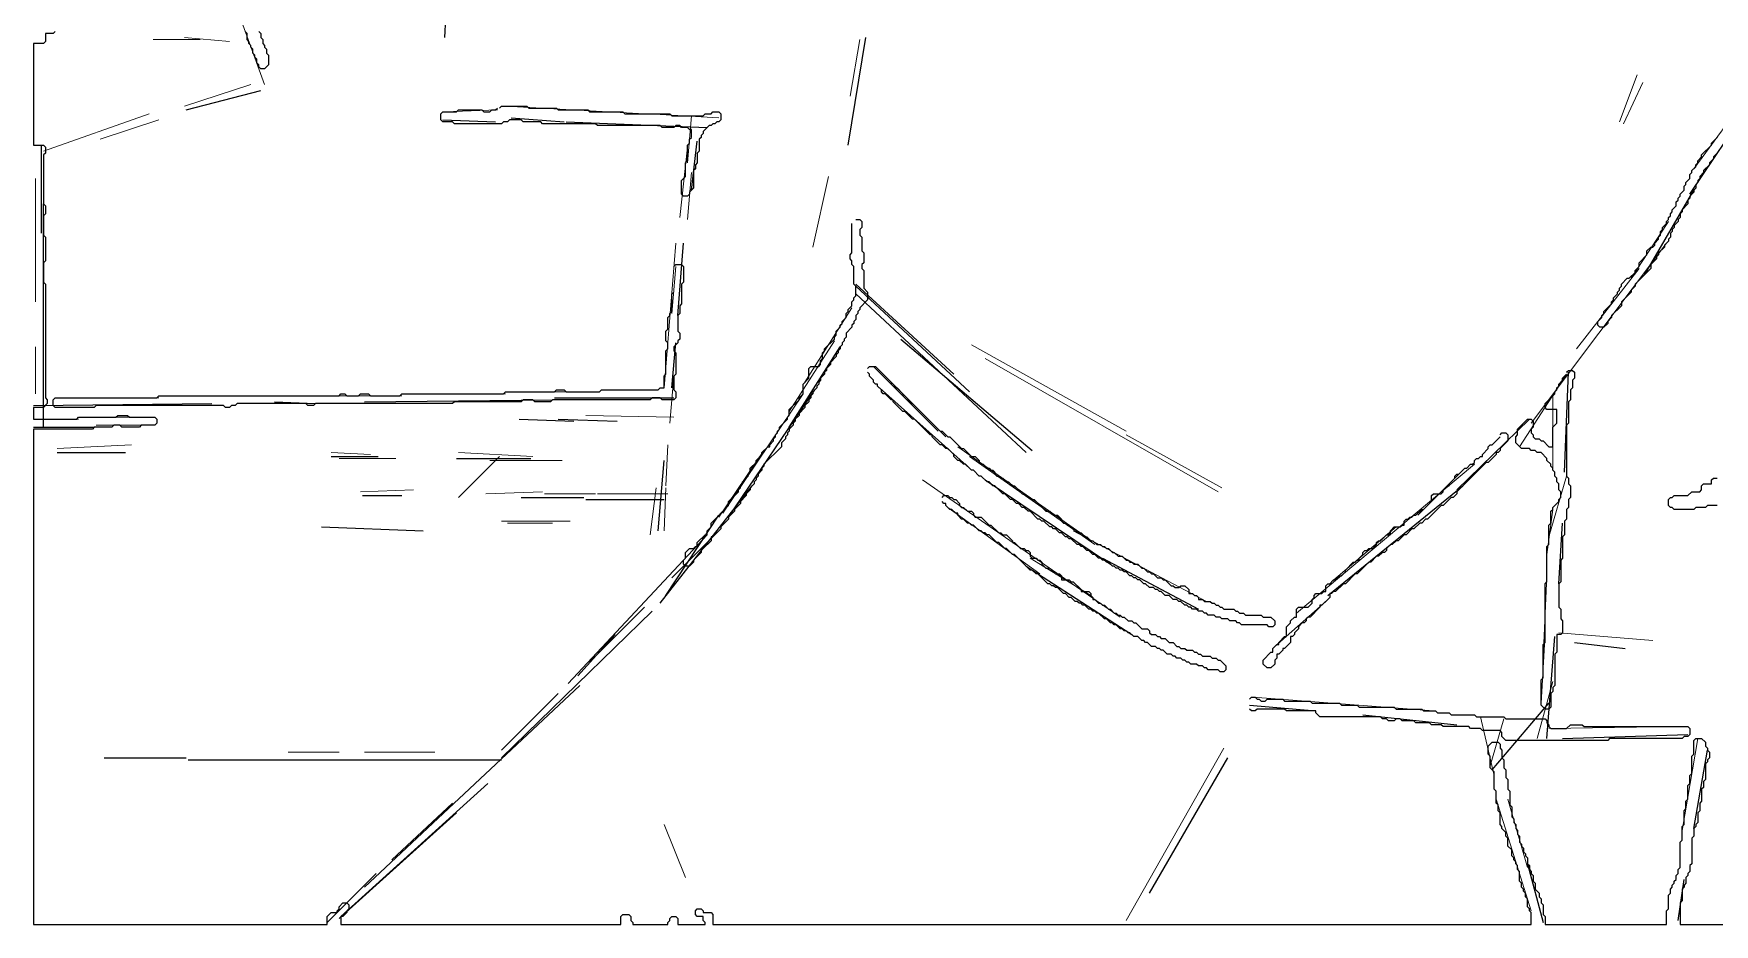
# Model space of a CAD drawing. Header units: metres. Extents: x 0 to 373, y 0 to 280.
# Drawn here: x 0 to 214.6, y 0.2 to 114 of the extents above; entities that cross this region are included whole.
import ezdxf

# ---------------------------------------------------------------- set-up
doc = ezdxf.new("R2010")
doc.units = ezdxf.units.M
for name, color, linetype in [('CUT', 7, 'Continuous'), ('FOLD', 1, 'Continuous'), ('OUTLINE', 3, 'Continuous')]:
    doc.layers.add(name, color=color, linetype=linetype)

msp = doc.modelspace()

# ---------------------------------------------------------------- linework, layer by layer
at = {"layer": 'CUT', "lineweight": 25}
for p, q in [((52.5, 113.5), (52.75, 118.5)), ((104, 99.75), (106.25, 113.5)), ((211.5, 93.5), (224.75, 113.25)), ((19.5, 104.25), (29, 106.75)), ((61, 103.25), (67.75, 102.75)), ((52.25, 103), (59, 102.75)), ((68, 102.75), (86, 102)), ((1, 88.5), (1, 99.75)), ((84, 94), (84.75, 100.25)), ((205.75, 83.25), (212, 94)), ((1.25, 63.75), (1.25, 92.25)), ((82.25, 78), (83, 87.25)), ((105, 80.75), (126.75, 60.5)), ((81.5, 68.75), (82, 74.5)), ((96.5, 63.75), (103, 74)), ((110.75, 75), (127.5, 60.75)), ((195.5, 58), (196, 70.75)), ((0, 66.5), (22.75, 66.75)), ((30.75, 67), (36, 66.75)), ((42.25, 67), (66.25, 67.25)), ((66.5, 67.5), (81.75, 67.5)), ((88.75, 52.25), (99.75, 68.5)), ((62, 64.75), (69, 64.5)), ((67, 64.75), (74.5, 64.5)), ((181.75, 55.75), (191, 64.75)), ((0, 63.75), (7.75, 63.75)), ((3, 60.5), (11.75, 60.5)), ((38, 60), (44, 60)), ((54, 59.75), (63.5, 59.75)), ((79.75, 50.5), (80.5, 59.5)), ((80, 41.25), (91.75, 56.25)), ((121.5, 57), (137.5, 46.25)), ((165.25, 42.25), (182.5, 56.25)), ((42, 55), (47, 55)), ((62.25, 54.75), (70.25, 54.75)), ((70.5, 54.5), (80.5, 54.5)), ((80.75, 42.25), (87.5, 52.5)), ((36.75, 51), (49.75, 50.5)), ((81.5, 44.5), (87.5, 50.5)), ((194.75, 43.75), (195.25, 51.5)), ((126.75, 46), (140.25, 37.25)), ((136.5, 47), (148.75, 40.5)), ((158.5, 35.75), (165, 41.5)), ((59.75, 21.5), (79, 40.25)), ((193.25, 24), (194.25, 37)), ((196.75, 36.25), (203.25, 35.5)), ((155.25, 28.25), (163.75, 27.5)), ((186.25, 20), (193.5, 28.5)), ((169.75, 27), (181.75, 25.75)), ((195.25, 24), (211.25, 24.5)), ((9, 21.5), (19.5, 21.5)), ((142.5, 4.25), (152.5, 21.5)), ((212, 12.5), (213.75, 22.5)), ((19.75, 21.25), (59.75, 21.25)), ((39.25, 1.25), (58, 18.25)), ((39, 1), (54, 14.5)), ((190.75, 8), (192.75, 0.5)), ((210, 0.75), (210.75, 6))]:
    msp.add_line(p, q, dxfattribs=at)
at = {"layer": 'FOLD', "lineweight": 18}
for p, q in [((22.75, 126), (29.5, 107.5)), ((15.25, 113.25), (21.25, 113.25)), ((19.25, 113.5), (25, 113)), ((104.25, 106), (105.5, 113.25)), ((19.25, 104.75), (27.75, 107.5)), ((202.5, 102.75), (204.75, 108.75)), ((203, 102.5), (205.5, 107.75)), ((212, 96.75), (220.25, 108)), ((1.25, 99), (14.75, 103.75)), ((52.5, 104), (59.25, 104.25)), ((60.25, 104.75), (78, 103.75)), ((78.5, 103.75), (87.5, 103.25)), ((83.5, 97.5), (84, 103.5)), ((8.5, 100.5), (16, 103)), ((82.5, 90.5), (83.5, 99.5)), ((0.25, 79.75), (0.25, 95.5)), ((83.5, 90.25), (84, 96.25)), ((99.5, 86.75), (101.5, 95.75)), ((204, 82.75), (208.75, 90)), ((80.5, 68.75), (82, 87.25)), ((191.25, 64.25), (208.5, 87.25)), ((81.5, 78.25), (82, 84.25)), ((197, 73.75), (205, 84)), ((105, 82), (117.5, 70.5)), ((105, 81.75), (119.5, 68.25)), ((98.5, 69.5), (104.5, 79)), ((0.25, 68), (0.25, 74)), ((96.5, 65.75), (102.25, 74.75)), ((119.75, 74.25), (139.5, 63.25)), ((107.25, 71.5), (115.5, 63.25)), ((107.75, 71.25), (116.5, 62.5)), ((121.5, 72.5), (151.25, 55.5)), ((81.25, 64.25), (81.75, 70.25)), ((108, 68.75), (119.5, 58.5)), ((189.75, 61.25), (195.75, 70.5)), ((8, 67.5), (16, 67.5)), ((16.25, 67.75), (47, 67.75)), ((47.25, 68), (60.25, 68)), ((60.5, 68.25), (69.25, 68.25)), ((88, 52.75), (98.25, 68)), ((194, 58.5), (194, 67.75)), ((0, 64.75), (5.75, 64.75)), ((6, 65), (15.25, 65)), ((70.5, 65.25), (81.75, 65)), ((8, 64), (13.75, 64)), ((139.5, 62.75), (151.75, 56)), ((3, 61), (12.5, 61.5)), ((38, 60.5), (43, 60.25)), ((54.25, 60.5), (63.75, 60)), ((80.75, 56.25), (81, 61.5)), ((87.5, 52.25), (93.25, 60.75)), ((118, 61.25), (134.75, 49.5)), ((39, 59.75), (46.25, 59.75)), ((54.25, 54.75), (59.5, 60)), ((58.25, 59.5), (67.5, 59.5)), ((119.5, 60), (135.5, 48.75)), ((161.25, 40), (184, 59)), ((176.75, 52.5), (182.5, 58.25)), ((78.75, 50), (79.5, 56)), ((80.5, 50.5), (80.75, 56)), ((113.5, 57), (138.75, 39.5)), ((193.5, 49.75), (195.75, 57.5)), ((41.75, 55.5), (48.5, 55.75)), ((57.75, 55.25), (65, 55.5)), ((65.25, 55.25), (71.75, 55.25)), ((72, 55.25), (81, 55.25)), ((59.75, 51.75), (68.5, 51.75)), ((116.75, 53.5), (128.5, 45)), ((193.25, 47.5), (194, 53.25)), ((60.5, 51.5), (66.25, 51.5)), ((68.25, 31), (86, 50)), ((132.75, 50.5), (149.75, 41.5)), ((165.75, 44), (174, 51)), ((127.25, 47), (135, 42.25)), ((192.75, 34.25), (193.25, 44.75)), ((71, 33.75), (78, 40.75)), ((69.5, 32), (74.25, 37.25)), ((192.5, 28.5), (193, 37.5)), ((194.75, 37.5), (206.75, 36.5)), ((42.25, 5), (69.75, 30.75)), ((192, 24), (194, 31.25)), ((59.75, 22.5), (67, 29.75)), ((155.75, 29.25), (178.75, 27.5)), ((184.75, 26.75), (186.5, 19.25)), ((186, 20.5), (187.75, 26.5)), ((193.5, 25.25), (210.25, 25.5)), ((210.5, 12.25), (212.5, 24)), ((32.5, 22.25), (39, 22.25)), ((42.25, 22.25), (51.25, 22.25)), ((139.5, 0.75), (152, 22.75)), ((45.75, 8.5), (53.5, 15.75)), ((186.75, 16.25), (191.25, 2)), ((188.25, 16.25), (190.75, 7.5)), ((80.5, 13), (83.25, 6.25)), ((37.5, 0.5), (43.75, 6.75))]:
    msp.add_line(p, q, dxfattribs=at)
at = {"layer": 'OUTLINE'}
for points in [[(2.75, 114.25), (2.5, 114), (1.5, 114), (1.5, 113), (1.25, 112.75), (0, 112.75), (0, 99.75), (1.25, 99.75), (1.5, 99.5), (1.5, 98.75), (1.25, 98.5), (1.25, 92.25), (1.5, 92), (1.5, 91), (1.25, 90.75), (1.25, 88.25), (1.5, 88), (1.5, 85), (1.25, 84.75), (1.25, 82.25), (1.5, 82), (1.5, 67.5), (1.75, 67.25), (1.75, 66.75), (1.25, 66.25), (0, 66.25), (0, 64.75), (5.5, 64.75), (5.75, 65), (10.5, 65), (10.75, 65.25), (12, 65.25), (12.25, 65), (15.5, 65), (15.75, 64.75), (15.75, 64.25), (15.5, 64), (13.75, 64), (13.5, 63.75), (11.25, 63.75), (11, 64), (10.25, 64), (10, 63.75), (7.75, 63.75), (7.5, 63.5), (0, 63.5), (0, 0.25), (37.5, 0.25), (37.5, 1.25), (38, 1.75), (38.75, 1.75), (38.75, 2), (39, 2.25), (39, 2.5), (39.5, 3), (40, 3), (40.25, 2.75), (40.25, 2.25), (40, 2), (40, 1.75), (39.5, 1.25), (39.25, 1.25), (39.25, 0.25), (75, 0.25), (75, 1.25), (75.25, 1.5), (76, 1.5), (76.25, 1.25), (76.25, 0.75), (76.5, 0.5), (76.5, 0.25), (81, 0.25), (81, 0.5), (81.25, 0.75), (81.25, 1), (81.5, 1.25), (82, 1.25), (82.25, 1), (82.25, 0.25), (85.75, 0.25), (85.75, 0.5), (85.5, 0.75), (85.5, 1.25), (84.75, 1.25), (84.5, 1.5), (84.5, 2), (84.75, 2.25), (85.25, 2.25), (85.5, 2), (85.5, 1.75), (86.5, 1.75), (86.75, 1.5), (86.75, 0.25), (191.25, 0.25), (191.25, 1.75), (191, 2), (191, 2.25), (190.75, 2.5), (190.75, 3.5), (190.5, 3.75), (190.5, 4.25), (190.25, 4.5), (190.25, 4.75), (190, 5), (190, 5.5), (189.75, 5.75), (189.75, 7), (189.5, 7.25), (189.5, 7.75), (189.25, 8), (189.25, 8.25), (189, 8.5), (189, 8.75), (188.75, 9), (188.75, 9.75), (188.25, 10.25), (188.25, 11.25), (188, 11.5), (188, 12), (187.5, 12.5), (187.5, 12.75), (187.25, 13), (187.25, 14.5), (187, 14.75), (187, 15.5), (186.75, 15.75), (186.75, 17.25), (186.5, 17.5), (186.5, 19.75), (186, 20.25), (186, 21.75), (185.75, 22), (185.75, 23), (186.25, 23.5), (187, 23.5), (187.25, 23.25), (187.25, 22.75), (187.5, 22.5), (187.5, 21.5), (187.75, 21.25), (187.75, 20.25), (188, 20), (188, 19), (188.25, 18.75), (188.25, 17.5), (188.5, 17.25), (188.5, 15.5), (188.75, 15.25), (188.75, 14), (189, 13.75), (189, 13.25), (189.25, 13), (189.25, 12.5), (189.5, 12.25), (189.5, 11.75), (189.75, 11.5), (189.75, 10.75), (190, 10.5), (190, 10.25), (190.25, 10), (190.25, 9.5), (190.5, 9.25), (190.5, 9), (190.75, 8.75), (190.75, 8), (191, 7.75), (191, 7.25), (191.25, 7), (191.25, 6.75), (191.5, 6.5), (191.5, 5.75), (191.75, 5.5), (191.75, 4.75), (192.25, 4.25), (192.25, 3.75), (192.5, 3.5), (192.5, 3), (192.75, 2.75), (192.75, 1.5), (193, 1.25), (193, 0.25), (208.5, 0.25), (208.5, 2), (208.75, 2.25), (208.75, 4), (209, 4.25), (209, 4.75), (209.25, 5), (209.25, 5.25), (209.5, 5.5), (209.5, 5.75), (209.75, 6), (209.75, 6.5), (210, 6.75), (210, 7.25), (210.25, 7.5), (210.25, 10.75), (210.5, 11), (210.5, 12.75), (210.75, 13), (210.75, 14.75), (211, 15), (211, 16), (211.25, 16.25), (211.25, 18), (211.5, 18.25), (211.5, 19.25), (211.75, 19.5), (211.75, 21.75), (212, 22), (212, 23.75), (212.25, 24), (213, 24), (213.5, 23.5), (213.5, 23), (213.75, 22.75), (213.75, 22.5), (214, 22.25), (214, 21.5), (213.75, 21.25), (213.75, 21), (213.5, 20.75), (213.5, 18.75), (213.25, 18.5), (213.25, 17.75), (213, 17.5), (213, 16), (212.75, 15.75), (212.75, 14.75), (212.5, 14.5), (212.5, 13.25), (212.25, 13), (212.25, 12.75), (212, 12.5), (212, 11.5), (211.75, 11.25), (211.75, 8), (211.5, 7.75), (211.5, 7), (211.25, 6.75), (211.25, 6.5), (211, 6.25), (211, 5.5), (210.75, 5.25), (210.75, 5), (210.5, 4.75), (210.5, 3.25), (210.25, 3), (210.25, 0.25), (263, 0.25)], [(28.75, 114.25), (29, 114), (29, 113.5), (29.25, 113.25), (29.25, 112.75), (29.5, 112.5), (29.5, 112.25), (29.75, 112), (29.75, 111.5), (30, 111.25), (30, 110), (29.5, 109.5), (29, 109.5), (28.75, 109.75), (28.75, 110), (28.5, 110.25), (28.5, 110.75), (28.25, 111), (28.25, 111.25), (28, 111.5), (28, 112), (27.75, 112.25), (27.75, 112.5), (27.5, 112.75), (27.5, 113), (27.25, 113.25), (27.25, 114), (27, 114.25)], [(59.5, 104.5), (59.75, 104.75), (63, 104.75), (63.25, 104.5), (66.75, 104.5), (67, 104.25), (70.75, 104.25), (71, 104), (75.25, 104), (75.5, 103.75), (81.25, 103.75), (81.5, 103.5), (85.5, 103.5), (85.75, 103.75), (86.5, 103.75), (86.75, 104), (87.5, 104), (87.75, 103.75), (87.75, 103), (87.5, 102.75), (87.25, 102.75), (87, 102.5), (86.75, 102.5), (86.5, 102.25), (86.25, 102.25), (85.5, 101.5), (85.5, 101.25), (85.25, 101), (85.25, 100.75), (85, 100.5), (85, 99), (84.75, 98.75), (84.75, 97.5), (84.5, 97.25), (84.5, 96.75), (84.25, 96.5), (84.25, 94.25), (83.75, 93.75), (83.75, 93.5), (83.5, 93.25), (83, 93.25), (82.75, 93.5), (82.75, 95.25), (83.25, 95.75), (83.25, 97.5), (83.5, 97.75), (83.5, 99.75), (83.75, 100), (83.75, 100.5), (84, 100.75), (84, 101.75), (83.75, 101.75), (83.5, 102), (82.75, 102), (82.5, 102.25), (82, 102.25), (81.75, 102), (80.25, 102), (80, 102.25), (72, 102.25), (71.75, 102.5), (65, 102.5), (64.75, 102.75), (62.5, 102.75), (62.25, 103), (60.75, 103), (60.5, 102.75), (60, 102.75), (59.75, 102.5), (53.75, 102.5), (53.5, 102.75), (52.25, 102.75), (52, 103), (52, 103.75), (52.25, 104), (54, 104), (54.25, 104.25), (57.25, 104.25), (57.5, 104), (58.25, 104), (58.5, 104.25), (59, 104.25), (59.25, 104.5)], [(215, 98.75), (214.5, 98.25), (214.5, 98), (214, 97.5), (214, 97.25), (213.25, 96.5), (213.25, 96.25), (212.75, 95.75), (212.75, 95.5), (212.5, 95.25), (212.5, 95), (212.25, 94.75), (212.25, 94.25), (212, 94), (212, 93.75), (211.5, 93.25), (211.5, 93), (211.25, 92.75), (211.25, 92.25), (210.5, 91.5), (210.5, 91.25), (210.25, 91), (210.25, 90.5), (210, 90.25), (210, 90), (209.5, 89.5), (209.5, 89.25), (209.25, 89), (209.25, 88.75), (209, 88.5), (209, 88), (208.75, 87.75), (208.75, 87.5), (208.25, 87), (208.25, 86.75), (207.5, 86), (207.5, 85.75), (207.25, 85.5), (207.25, 85.25), (206.5, 84.5), (206.5, 84), (204.5, 82), (204.5, 81.75), (204, 81.25), (204, 81), (202.75, 79.75), (202.75, 79.25), (201.5, 78), (201.5, 77.75), (201, 77.25), (201, 77), (200.5, 76.5), (200, 76.5), (199.75, 76.75), (199.75, 77.25), (200.25, 77.75), (200.25, 78), (200.5, 78.25), (200.5, 78.5), (201.5, 79.5), (201.5, 79.75), (201.75, 80), (201.75, 80.25), (202.25, 80.75), (202.25, 81), (202.5, 81.25), (202.5, 81.5), (202.75, 81.75), (202.75, 82), (203.5, 82.75), (203.75, 82.75), (204.5, 83.5), (204.5, 83.75), (205, 84.25), (205, 84.75), (206, 85.75), (206, 86.25), (206.5, 86.75), (206.75, 86.75), (207, 87), (207, 87.25), (207.5, 87.75), (207.5, 88), (207.75, 88.25), (207.75, 88.75), (208, 89), (208, 89.25), (208.5, 89.75), (208.5, 90), (208.75, 90.25), (208.75, 90.5), (209, 90.75), (209, 91), (209.25, 91.25), (209.25, 91.5), (209.75, 92), (209.75, 92.5), (210, 92.75), (210, 93), (210.25, 93.25), (210.25, 93.5), (210.75, 94), (210.75, 94.5), (211, 94.75), (211, 95), (211.5, 95.5), (211.5, 96), (211.75, 96.25), (211.75, 96.5), (212.25, 97), (212.25, 97.25), (212.5, 97.5), (212.5, 97.75), (213, 98.25), (213, 98.5), (214.25, 99.75), (214.25, 100), (215, 100.75)], [(105, 90.25), (105.5, 90.25), (105.75, 90), (105.75, 89.25), (105.5, 89), (105.5, 88.25), (105.75, 88), (105.75, 86.25), (106, 86), (106, 84.75), (105.75, 84.5), (105.75, 84), (106, 83.75), (106, 81.5), (106.5, 81), (106.5, 80), (105.5, 79), (105.5, 78.75), (105.25, 78.5), (105.25, 78.25), (105, 78), (105, 77.5), (104.75, 77.25), (104.75, 77), (104.5, 76.75), (104.5, 76.5), (103.75, 75.75), (103.75, 75.25), (103.5, 75), (103.5, 74.75), (103.25, 74.5), (103.25, 74.25), (103, 74), (103, 73.75), (102.75, 73.5), (102.75, 73.25), (102.5, 73), (102.5, 72.75), (101.75, 72), (101.75, 71.75), (101.25, 71.25), (101.25, 71), (101, 70.75), (101, 70.5), (100.5, 70), (100.5, 69.75), (100.25, 69.5), (100.25, 69.25), (100, 69), (100, 68.75), (99.5, 68.25), (99.5, 68), (99.25, 67.75), (99.25, 67.5), (99, 67.25), (99, 67), (98.5, 66.5), (98.5, 66.25), (97.75, 65.5), (97.75, 65.25), (97.25, 64.75), (97.25, 64.5), (97, 64.25), (97, 64), (96.5, 63.5), (96.5, 63.25), (96.25, 63), (96.25, 62.75), (96, 62.5), (96, 62.25), (95.5, 61.75), (95.5, 61.25), (93.25, 59), (93.25, 58.75), (93, 58.5), (93, 58.25), (92.5, 57.75), (92.5, 57.5), (92.25, 57.25), (92.25, 57), (92, 56.75), (92, 56.5), (91.5, 56), (91.5, 55.75), (91, 55.25), (91, 55), (90.25, 54.25), (90.25, 54), (89.5, 53.25), (89.5, 53), (88.75, 52.25), (88.75, 52), (87.75, 51), (87.75, 50.75), (86.75, 49.75), (86.5, 49.75), (86.5, 49.25), (85.5, 48.25), (85.25, 48.25), (85.25, 47.75), (84.25, 46.75), (84.25, 46.5), (83.75, 46), (83.25, 46), (83, 46.25), (83, 46.75), (83.25, 47), (83.25, 47.75), (83.75, 48.25), (84.25, 48.25), (84.5, 48.5), (84.75, 48.5), (84.75, 49), (85.75, 50), (86, 50), (86, 50.5), (86.5, 51), (86.5, 51.5), (88.75, 53.75), (88.75, 54.25), (90, 55.5), (90, 55.75), (90.25, 56), (90.25, 56.25), (90.5, 56.5), (90.5, 56.75), (91.25, 57.5), (91.25, 57.75), (91.5, 58), (91.5, 58.5), (92.25, 59.25), (92.25, 59.5), (93, 60.25), (93, 60.5), (93.75, 61.25), (94, 61.25), (94, 61.5), (94.5, 62), (94.5, 62.25), (94.75, 62.5), (94.75, 62.75), (95, 63), (95, 63.25), (95.25, 63.5), (95.25, 63.75), (96.25, 64.75), (96.25, 65), (96.5, 65.25), (96.5, 66), (97.75, 67.25), (97.75, 67.5), (98.25, 68), (98.25, 69.25), (99, 70), (99, 71.25), (99.25, 71.5), (100.25, 71.5), (100.5, 71.75), (100.5, 72.25), (100.75, 72.5), (100.75, 73.25), (101, 73.5), (101, 73.75), (102.25, 75), (102.25, 75.25), (102.5, 75.5), (102.5, 76), (103, 76.5), (103, 76.75), (103.25, 77), (103.25, 77.25), (103.75, 77.75), (103.75, 78.25), (104, 78.5), (104, 78.75), (104.5, 79.25), (104.5, 79.75), (104.75, 80), (104.75, 80.25), (105, 80.5), (105, 81.75), (104.75, 82), (104.75, 84.25), (104.5, 84.5), (104.5, 85), (104.25, 85.25), (104.25, 85.75), (104.5, 86), (104.5, 89.75)], [(81.75, 84.25), (82, 84.5), (82.75, 84.5), (83, 84.25), (83, 82.25), (82.75, 82), (82.75, 79.5), (82.5, 79.25), (82.5, 78.25), (82.25, 78), (82.25, 76), (82.5, 75.75), (82.5, 75), (82.25, 74.75), (82.25, 74.5), (81.75, 74), (81.75, 73.5), (82, 73.25), (82, 70.5), (81.75, 70.25), (81.75, 68.5), (82, 68.25), (82, 67.5), (81.75, 67.25), (80.25, 67.25), (80, 67.5), (79, 67.5), (78.75, 67.25), (66.25, 67.25), (66, 67), (64, 67), (63.75, 67.25), (62.5, 67.25), (62.25, 67), (53.75, 67), (53.5, 66.75), (36, 66.75), (35.75, 66.5), (35, 66.5), (34.75, 66.75), (26, 66.75), (25.75, 66.5), (25.25, 66.5), (25, 66.25), (24.5, 66.25), (24.25, 66.5), (8, 66.5), (7.75, 66.25), (2.75, 66.25), (2.5, 66.5), (2.5, 67.25), (2.75, 67.5), (15.75, 67.5), (16, 67.75), (39, 67.75), (39.25, 68), (39.75, 68), (40, 67.75), (41.5, 67.75), (41.75, 68), (42.75, 68), (43, 67.75), (46.75, 67.75), (47, 68), (60, 68), (60.25, 68.25), (66.5, 68.25), (66.75, 68.5), (67.75, 68.5), (68, 68.25), (72.25, 68.25), (72.5, 68.5), (79.75, 68.5), (80, 68.75), (80.5, 68.75), (80.5, 70.25), (80.75, 70.5), (80.75, 73.5), (81, 73.75), (81, 74.5), (80.75, 74.75), (80.75, 76), (81, 76.25), (81, 77.75), (81.25, 78), (81.25, 78.25), (81.5, 78.5), (81.5, 80.75), (81.75, 81)], [(106.5, 71.25), (106.75, 71.5), (107.5, 71.5), (109.5, 69.5), (109.5, 69.25), (110, 68.75), (110.25, 68.75), (111, 68), (111, 67.75), (112, 66.75), (112.25, 66.75), (115.75, 63.25), (116, 63.25), (116.75, 62.5), (117, 62.5), (118.5, 61), (118.75, 61), (119.75, 60), (120.25, 60), (120.75, 59.5), (120.75, 59.25), (121, 59), (121.25, 59), (121.75, 58.5), (122, 58.5), (122.25, 58.25), (122.5, 58.25), (122.75, 58), (122.75, 57.75), (123, 57.5), (123.25, 57.5), (123.5, 57.25), (123.75, 57.25), (124.25, 56.75), (124.5, 56.75), (125, 56.25), (125.25, 56.25), (126.25, 55.25), (126.5, 55.25), (127, 54.75), (127.25, 54.75), (127.5, 54.5), (127.75, 54.5), (129.25, 53), (129.75, 53), (130.25, 52.5), (130.75, 52.5), (131.25, 52), (131.25, 51.75), (131.5, 51.5), (131.75, 51.5), (132, 51.25), (132.25, 51.25), (133, 50.5), (133.25, 50.5), (133.5, 50.25), (133.75, 50.25), (134.25, 49.75), (134.5, 49.75), (135, 49.25), (135.25, 49.25), (135.75, 48.75), (136.25, 48.75), (136.5, 48.5), (136.75, 48.5), (137, 48.25), (137.25, 48.25), (137.75, 47.75), (138, 47.75), (138.5, 47.25), (139, 47.25), (139.5, 46.75), (139.75, 46.75), (140, 46.5), (140.25, 46.5), (140.5, 46.25), (141, 46.25), (141.5, 45.75), (141.75, 45.75), (142.25, 45.25), (142.5, 45.25), (142.75, 45), (143, 45), (143.5, 44.5), (144, 44.5), (144.25, 44.25), (144.5, 44.25), (145.25, 43.5), (145.5, 43.5), (145.75, 43.25), (146.25, 43.25), (146.5, 43.5), (147, 43.5), (147.5, 43), (147.5, 42.5), (148, 42.5), (148.25, 42.25), (148.5, 42.25), (148.75, 42), (148.75, 41.75), (149.25, 41.75), (149.5, 41.5), (150.25, 41.5), (150.5, 41.25), (150.75, 41.25), (151, 41), (151.25, 41), (151.5, 40.75), (151.75, 40.75), (152, 40.5), (153.25, 40.5), (153.5, 40.25), (153.75, 40.25), (154, 40), (154.5, 40), (154.75, 39.75), (156.75, 39.75), (157, 39.5), (158, 39.5), (158.5, 39), (158.5, 38.5), (158.25, 38.25), (157.75, 38.25), (157.5, 38.5), (154.25, 38.5), (154, 38.75), (153.75, 38.75), (153.5, 39), (152.75, 39), (152.5, 39.25), (151.75, 39.25), (151.5, 39.5), (151, 39.5), (150.75, 39.75), (150, 39.75), (149.75, 40), (149.5, 40), (149.25, 40.25), (148.75, 40.25), (148.5, 40.5), (148, 40.5), (147.75, 40.75), (147.5, 40.75), (147.25, 41), (147, 41), (146.5, 41.5), (146.25, 41.5), (146, 41.75), (145.5, 41.75), (145, 42.25), (144.5, 42.25), (144, 42.75), (143.75, 42.75), (143.5, 43), (143.25, 43), (143, 43.25), (142.5, 43.25), (142, 43.75), (141.75, 43.75), (141.25, 44.25), (141, 44.25), (140.75, 44.5), (140.5, 44.5), (140.25, 44.75), (140, 44.75), (139.5, 45.25), (139.25, 45.25), (139, 45.5), (138.75, 45.5), (138.5, 45.75), (138.25, 45.75), (138, 46), (137.75, 46), (137.25, 46.5), (137, 46.5), (136.75, 46.75), (136.5, 46.75), (136.25, 47), (136, 47), (135.5, 47.5), (135.25, 47.5), (134.75, 48), (134.5, 48), (134, 48.5), (133.75, 48.5), (133.5, 48.75), (133.25, 48.75), (132.5, 49.5), (132.25, 49.5), (132, 49.75), (131.75, 49.75), (131.25, 50.25), (131, 50.25), (130.5, 50.75), (130.25, 50.75), (130, 51), (129.75, 51), (129, 51.75), (128.75, 51.75), (128.5, 52), (128.25, 52), (127.25, 53), (127, 53), (126.5, 53.5), (126.25, 53.5), (125.75, 54), (125.5, 54), (125, 54.5), (124.75, 54.5), (124, 55.25), (123.75, 55.25), (122.75, 56.25), (122.5, 56.25), (122, 56.75), (121.75, 56.75), (121, 57.5), (120.75, 57.5), (120, 58.25), (119.75, 58.25), (119, 59), (118.75, 59), (118.25, 59.5), (118, 59.5), (117.5, 60), (117.5, 60.25), (116.75, 61), (116.5, 61), (116, 61.5), (115.75, 61.5), (114.75, 62.5), (114.75, 62.75), (114.5, 62.75), (112.5, 64.75), (112.25, 64.75), (111.25, 65.75), (111, 65.75), (109.75, 67), (109.75, 67.25), (109.5, 67.25), (108.75, 68), (108.5, 68), (108.25, 68.25), (108.25, 68.5), (107.75, 69), (107.75, 69.25), (107.5, 69.25), (107.25, 69.5), (107.25, 69.75), (106.75, 70.25), (106.75, 70.5), (106.5, 70.75)], [(195.75, 70.75), (196, 71), (196.5, 71), (196.75, 70.75), (196.75, 70), (196.5, 69.75), (196.5, 68.75), (196.25, 68.5), (196.25, 67.25), (196, 67), (196, 64.25), (195.75, 64), (195.75, 57.5), (196, 57.25), (196, 56.5), (196.25, 56.25), (196.25, 54.75), (196, 54.5), (196, 53.5), (195.75, 53.25), (195.75, 52), (195.5, 51.75), (195.5, 50), (195.25, 49.75), (195.25, 47), (195, 46.75), (195, 44), (194.75, 43.75), (194.75, 40.75), (195, 40.5), (195, 39.25), (195.25, 39), (195.25, 37.5), (195, 37.25), (194.5, 37.25), (194.5, 35), (194.25, 34.75), (194.25, 30.75), (194, 30.5), (194, 30), (193.75, 29.75), (193.75, 28), (193.5, 27.75), (193, 27.75), (192.5, 28.25), (192.5, 31.5), (192.75, 31.75), (192.75, 36), (193, 36.25), (193, 43.75), (193.25, 44), (193.25, 48.5), (193.5, 48.75), (193.5, 51.25), (193.75, 51.5), (193.75, 53), (194, 53.25), (194, 53.5), (194.75, 54.25), (194.75, 54.5), (195, 54.75), (195, 55.5), (194.75, 55.75), (194.75, 56.5), (194.5, 56.75), (194.5, 57.25), (194.25, 57.5), (194.25, 58), (194, 58.25), (194, 58.5), (193.75, 58.75), (193.75, 59), (193.25, 59.5), (193.25, 59.75), (192.5, 60.5), (192, 60.5), (191.75, 60.75), (191.25, 60.75), (191, 61), (190, 61), (189.25, 61.75), (189.25, 62.5), (189.5, 62.75), (189.5, 63.5), (190.75, 64.75), (191.25, 64.75), (191.5, 64.5), (191.5, 63.75), (191.25, 63.5), (191.25, 63), (191.5, 62.75), (191.5, 62.5), (191.75, 62.25), (192.25, 62.25), (192.5, 62), (192.75, 62), (193.5, 61.25), (194, 61.25), (194, 63.75), (194.5, 64.25), (194.5, 66), (193.25, 66), (193, 66.25), (193, 66.75), (194.25, 68), (194.25, 68.25), (194.5, 68.5), (194.5, 68.75), (194.75, 69), (194.75, 69.25), (195.25, 69.75), (195.25, 70), (195.75, 70.5)], [(187.25, 62.75), (187.5, 63), (188, 63), (188.25, 62.75), (188.25, 62), (187.25, 61), (187.25, 60.75), (187, 60.5), (186.75, 60.5), (186.75, 60.25), (185.75, 59.25), (185.5, 59.25), (181.75, 55.5), (181.75, 55.25), (181.25, 54.75), (181, 54.75), (180, 53.75), (179.75, 53.75), (178, 52), (177.75, 52), (177.25, 51.5), (177, 51.5), (176.25, 50.75), (176, 50.75), (175.25, 50), (175, 50), (174.25, 49.25), (174, 49.25), (173.5, 48.75), (173.25, 48.75), (172.75, 48.25), (172.75, 48), (172.5, 47.75), (172.25, 47.75), (171.75, 47.25), (171.5, 47.25), (170.75, 46.5), (170.5, 46.5), (169, 45), (168.75, 45), (167.5, 43.75), (167.25, 43.75), (166.25, 42.75), (166, 42.75), (165.75, 42.5), (165.5, 42.5), (165.5, 42), (164.5, 41), (164.25, 41), (164.25, 40.75), (163, 39.5), (162.75, 39.5), (162.5, 39.25), (162.5, 39), (162.25, 38.75), (162, 38.75), (161.5, 38.25), (161.5, 38), (161, 37.5), (161, 37.25), (160.75, 37), (160.5, 37), (160.5, 36.25), (159.75, 35.5), (159.5, 35.5), (159.5, 35.25), (159, 34.75), (158.75, 34.75), (158.75, 34.25), (158.5, 34), (158.5, 33.5), (158, 33), (157.5, 33), (157, 33.5), (157, 34), (158, 35), (158.25, 35), (158.25, 35.5), (158.75, 36), (159, 36), (159, 36.25), (159.75, 37), (160, 37), (160, 38.25), (160.5, 38.75), (160.5, 39), (161, 39.5), (161.25, 39.5), (161.25, 40.5), (161.5, 40.75), (162.75, 40.75), (163.25, 41.25), (163.25, 41.75), (163.5, 42), (163.5, 42.25), (163.75, 42.5), (164.5, 42.5), (164.75, 42.75), (165, 42.75), (165, 43.5), (165.25, 43.75), (165.5, 43.75), (166, 44.25), (166.25, 44.25), (166.75, 44.75), (167, 44.75), (167.5, 45.25), (167.5, 45.5), (168.5, 46.5), (168.75, 46.5), (169, 46.75), (169.25, 46.75), (169.25, 47), (169.75, 47.5), (169.75, 47.75), (170, 48), (170.25, 48), (170.5, 48.25), (171, 48.25), (171.5, 48.75), (171.5, 49), (171.75, 49.25), (172, 49.25), (172.75, 50), (173, 50), (173.25, 50.25), (173.25, 50.5), (173.75, 51), (174.5, 51), (174.75, 51.25), (175, 51.25), (175, 51.75), (175.25, 52), (175.5, 52), (175.75, 52.25), (176, 52.25), (176.25, 52.5), (176.5, 52.5), (177.25, 53.25), (177.5, 53.25), (178.5, 54.25), (178.5, 55), (178.75, 55.25), (179.75, 55.25), (180, 55.5), (180, 55.75), (180.5, 56.25), (180.75, 56.25), (180.75, 56.5), (181.5, 57.25), (181.5, 57.5), (181.75, 57.75), (182, 57.75), (182.75, 58.5), (183, 58.5), (183.5, 59), (183.75, 59), (184, 59.25), (184, 59.5), (184.25, 59.75), (184.5, 59.75), (184.75, 60), (185, 60), (185, 60.25), (185.75, 61), (185.75, 61.25), (186, 61.5), (186.25, 61.5), (187.25, 62.5)], [(215, 53.75), (213.75, 53.75), (213.5, 53.5), (212.25, 53.5), (212, 53.25), (209.5, 53.25), (209.25, 53.5), (209, 53.5), (208.75, 53.75), (208.75, 54.5), (209, 54.75), (209.25, 54.75), (209.5, 55), (211.25, 55), (211.75, 55.5), (212.75, 55.5), (213, 55.75), (213, 56.25), (213.25, 56.5), (214.25, 56.5), (214.25, 57), (214.5, 57.25), (215, 57.25)], [(116, 54.75), (116.25, 55), (116.75, 55), (117, 54.75), (117.25, 54.75), (117.5, 54.5), (117.75, 54.5), (118.25, 54), (118.25, 53.75), (118.5, 53.5), (118.75, 53.5), (119.25, 53), (119.75, 53), (120, 52.75), (120, 52.5), (120.25, 52.25), (121, 52.25), (122, 51.25), (122.25, 51.25), (123.25, 50.25), (123.5, 50.25), (123.75, 50), (124.25, 50), (125, 49.25), (125, 49), (125.25, 49), (126, 48.25), (126.5, 48.25), (126.75, 48), (127, 48), (127.25, 47.75), (127.25, 47.25), (127.5, 47), (128, 47), (128.25, 46.75), (128.5, 46.75), (128.75, 46.5), (128.75, 46.25), (129.25, 45.75), (129.5, 45.75), (129.75, 45.5), (130, 45.5), (130.5, 45), (131, 45), (131.25, 44.75), (131.25, 44.25), (132.25, 44.25), (132.5, 44), (132.75, 44), (133.75, 43), (133.75, 42.75), (134.75, 42.75), (135, 42.5), (135, 42.25), (135.25, 42), (135.25, 41.75), (135.5, 41.75), (136, 41.25), (136.25, 41.25), (136.5, 41), (136.75, 41), (137.25, 40.5), (137.5, 40.5), (138, 40), (138.25, 40), (138.5, 39.75), (138.75, 39.75), (139, 39.5), (139.25, 39.5), (139.75, 39), (140.25, 39), (140.5, 38.75), (140.75, 38.75), (141.5, 38), (142.25, 38), (142.5, 37.75), (142.5, 37.5), (142.75, 37.25), (143.25, 37.25), (143.5, 37), (143.75, 37), (144, 36.75), (144.5, 36.75), (145, 36.25), (145.5, 36.25), (146, 35.75), (146.25, 35.75), (146.5, 35.5), (147, 35.5), (147.25, 35.25), (148, 35.25), (148.25, 35), (148.5, 35), (148.75, 34.75), (149, 34.75), (149.25, 34.5), (150.25, 34.5), (150.5, 34.25), (151, 34.25), (151.25, 34), (151.5, 34), (152.25, 33.25), (152.25, 32.75), (152, 32.5), (151.5, 32.5), (151.25, 32.75), (150, 32.75), (149.75, 33), (149.5, 33), (149.25, 33.25), (148.75, 33.25), (148.5, 33.5), (147.75, 33.5), (147.5, 33.75), (147.25, 33.75), (147, 34), (146.75, 34), (146.5, 34.25), (146, 34.25), (145.75, 34.5), (145.5, 34.5), (145.25, 34.75), (144.75, 34.75), (144.25, 35.25), (144, 35.25), (143.75, 35.5), (143.5, 35.5), (143.25, 35.75), (142.75, 35.75), (142.25, 36.25), (142, 36.25), (141.75, 36.5), (141.5, 36.5), (141, 37), (140.5, 37), (140, 37.5), (139.75, 37.5), (139.5, 37.75), (139.25, 37.75), (139, 38), (138.75, 38), (138.25, 38.5), (138, 38.5), (137.75, 38.75), (137.5, 38.75), (137, 39.25), (136.75, 39.25), (136, 40), (135.75, 40), (135.5, 40.25), (135.25, 40.25), (135, 40.5), (134.75, 40.5), (134.25, 41), (134, 41), (133.75, 41.25), (133.5, 41.25), (133.25, 41.5), (133, 41.5), (132.5, 42), (132.25, 42), (131.75, 42.5), (131.5, 42.5), (130.75, 43.25), (130.5, 43.25), (130.25, 43.5), (130, 43.5), (129.75, 43.75), (129.5, 43.75), (128.25, 45), (128, 45), (127.5, 45.5), (127.25, 45.5), (125.25, 47.5), (125, 47.5), (124.25, 48.25), (124, 48.25), (123.25, 49), (123, 49), (122, 50), (121.75, 50), (121.5, 50.25), (121.25, 50.25), (121, 50.5), (120.75, 50.5), (120, 51.25), (119.75, 51.25), (119.5, 51.5), (119.25, 51.5), (118.75, 52), (118.5, 52), (118, 52.5), (118, 52.75), (117.75, 52.75), (117.25, 53.25), (117, 53.25), (116.5, 53.75), (116.5, 54), (116.25, 54), (116, 54.25)], [(155.25, 29), (155.5, 29.25), (156, 29.25), (156.25, 29), (156.5, 29), (156.75, 28.75), (157.25, 28.75), (157.5, 29), (159.5, 29), (159.75, 28.75), (163, 28.75), (163.25, 28.5), (166.75, 28.5), (167, 28.25), (169, 28.25), (169.25, 28), (173.75, 28), (174, 27.75), (177.25, 27.75), (177.5, 27.5), (179, 27.5), (179.25, 27.25), (180.75, 27.25), (181, 27), (184, 27), (184.25, 26.75), (187.75, 26.75), (188, 26.5), (193, 26.5), (193.25, 26.25), (193.25, 26), (193.5, 25.75), (193.5, 25.5), (193.75, 25.25), (195.75, 25.25), (196.25, 25.75), (197.75, 25.75), (198, 25.5), (211.25, 25.5), (211.5, 25.25), (211.5, 24.5), (211.25, 24.25), (210.75, 24.25), (210.5, 24), (201.25, 24), (201, 23.75), (188, 23.75), (187.5, 24.25), (187.5, 24.75), (187.25, 25), (185, 25), (184.75, 25.25), (183.5, 25.25), (183.25, 25.5), (180, 25.5), (179.75, 25.75), (178.5, 25.75), (178.25, 26), (176.5, 26), (176.25, 26.25), (174.75, 26.25), (174.5, 26.5), (174, 26.5), (173.75, 26.25), (173, 26.25), (172.75, 26.5), (172.25, 26.5), (172, 26.75), (164.25, 26.75), (163.75, 27.25), (163.75, 27.5), (160, 27.5), (159.75, 27.75), (156.25, 27.75), (156, 27.5), (155.5, 27.5), (155.25, 27.75)]]:
    msp.add_lwpolyline(points, dxfattribs=at)

doc.saveas('drawing.dxf')
